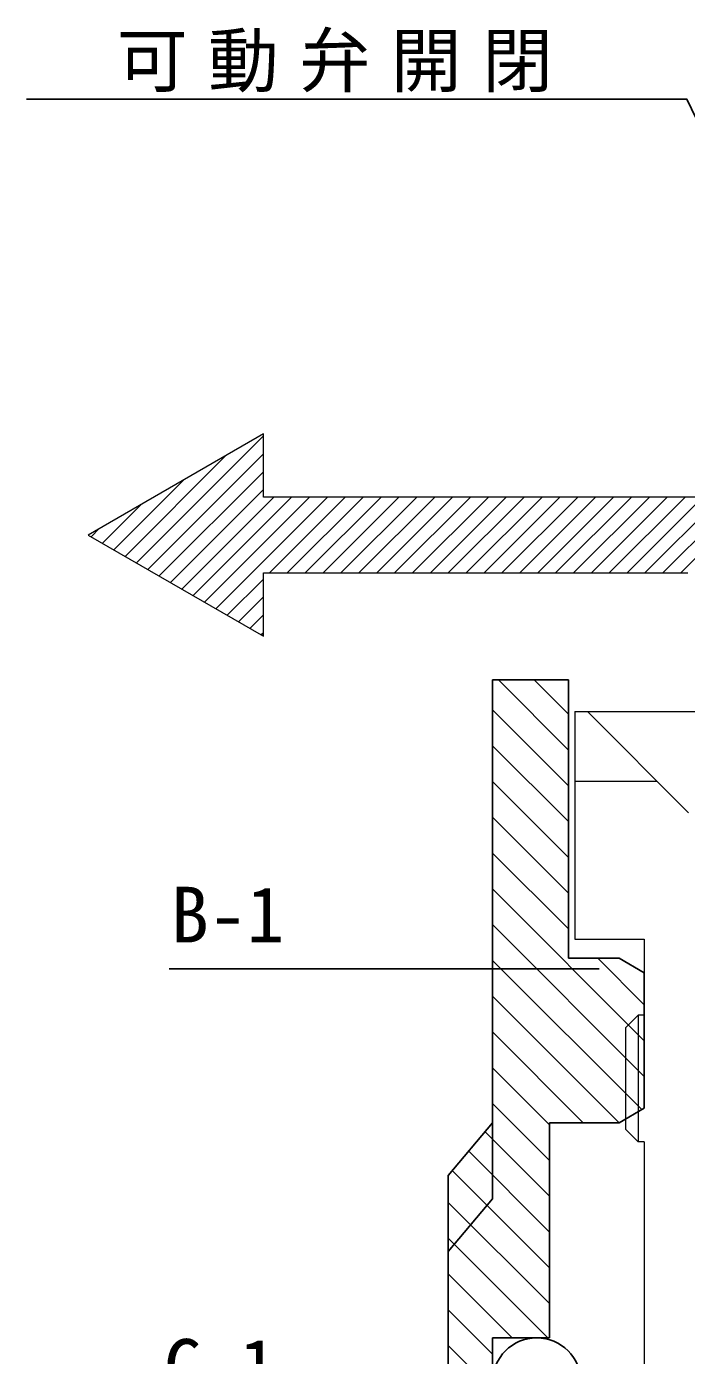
# Model space of a CAD drawing. Units: millimetres on the paper, with parts at other scales. Extents: x -140 to 140, y -97 to 99.
# Drawn here: x -14.1 to 12, y -42.5 to 10 of the extents above; entities that cross this region are included whole.
import ezdxf
from ezdxf.enums import TextEntityAlignment as Align

# ---------------------------------------------------------------- set-up
doc = ezdxf.new("R2010")
doc.units = ezdxf.units.MM
doc.layers.add('1-0', color=2, linetype='Continuous', lineweight=18)
doc.layers.add('1-F', color=5, linetype='Continuous', lineweight=18)
for name, color, linetype in [('1-4', 6, 'Continuous'), ('1-B', 7, 'Continuous'), ('1-C', 7, 'Continuous'), ('1-E', 5, 'Continuous')]:
    doc.layers.add(name, color=color, linetype=linetype)
doc.styles.add('ＭＳ ゴシック', font='')
doc.styles.get('ＭＳ ゴシック').set_extended_font_data('MS Gothic')

msp = doc.modelspace()

# ---------------------------------------------------------------- linework, layer by layer
at = {"layer": '1-0'}
for p, q in [((7.55, -17.098), (8.05, -17.098)), ((7.55, -17.098), (7.55, -26.098)), ((8.051, -17.099), (12.051, -21.098)), ((8.051, -17.099), (43.3, -17.099)), ((7.55, -19.849), (10.801, -19.849)), ((7.55, -26.098), (10.3, -26.098)), ((10.3, -26.098), (10.3, -29.098)), ((10.05, -29.098), (10.05, -34.098)), ((10.05, -34.098), (9.55, -33.598)), ((10.3, -34.098), (10.05, -34.098)), ((10.3, -34.098), (10.3, -44.098))]:
    msp.add_line(p, q, dxfattribs=at)
at = {"layer": '1-0', "color": 3}
msp.add_line((8.05, -17.098), (8.051, -17.099), dxfattribs=at)
msp.add_line((8.05, -17.098), (8.051, -17.099), dxfattribs=at)
at = {"layer": '1-0'}
msp.add_lwpolyline([(10.3, -29.098), (10.05, -29.098), (9.55, -29.598), (9.55, -33.598)], dxfattribs=at)
at = {"layer": '1-4'}
for p, q in [((7.3, -15.848), (4.3, -15.848)), ((4.3, -15.848), (4.3, -33.348)), ((4.53, -15.848), (7.3, -18.618)), ((5.944, -15.848), (7.3, -17.204)), ((7.3, -15.848), (7.3, -26.848)), ((4.3, -17.033), (7.3, -20.033)), ((4.3, -18.447), (7.3, -21.447)), ((4.3, -19.861), (7.3, -22.861)), ((4.3, -21.275), (7.3, -24.275)), ((4.3, -22.689), (7.3, -25.689)), ((4.3, -24.104), (10.3, -30.104)), ((4.3, -25.518), (10.3, -31.518)), ((4.3, -26.932), (10.198, -32.83)), ((9.3, -26.848), (7.3, -26.848)), ((8.459, -26.848), (10.3, -28.689)), ((9.3, -26.848), (10.3, -27.426)), ((9.3, -26.848), (9.324, -26.848)), ((10.3, -27.426), (10.3, -32.771)), ((4.3, -28.346), (9.301, -33.348)), ((10.3, -28.979), (10.3, -30.896)), ((4.3, -29.761), (7.888, -33.348)), ((4.3, -31.175), (6.55, -33.425)), ((4.3, -32.589), (6.55, -34.839)), ((9.3, -33.348), (10.3, -32.771)), ((4.3, -33.348), (2.55, -35.434)), ((9.3, -33.348), (6.55, -33.348)), ((6.55, -33.348), (6.55, -41.848)), ((4.001, -33.704), (6.55, -36.253)), ((3.356, -34.473), (6.55, -37.667)), ((2.55, -48.348), (2.55, -35.434)), ((2.711, -35.242), (6.55, -39.082)), ((2.55, -36.496), (6.55, -40.496)), ((2.55, -37.91), (6.488, -41.848)), ((2.55, -39.324), (5.074, -41.848)), ((2.55, -40.738), (4.3, -42.488)), ((4.3, -41.848), (6.55, -41.848)), ((4.3, -41.848), (4.3, -45.348)), ((2.55, -42.153), (4.3, -43.903))]:
    msp.add_line(p, q, dxfattribs=at)
for points in [[(9.3, -26.848), (10.3, -27.426), (10.3, -32.771), (9.3, -33.348)], [(2.55, -38.434), (4.3, -36.348), (4.3, -33.348)]]:
    msp.add_lwpolyline(points, dxfattribs=at)
at = {"layer": '1-4', "color": 7}
msp.add_circle((6.047, -43.598), 1.75, dxfattribs=at)
at = {"layer": '1-B'}
msp.add_lwpolyline([(16.574, -2.424), (11.987, 7.098), (-14.126, 7.098)], dxfattribs=at)
at = {"layer": '1-C'}
msp.add_line((8.509, -27.27), (-8.492, -27.27), dxfattribs=at)
at = {"layer": '1-E'}
for p, q in [((-9.782, -11.222), (-4.764, -6.204)), ((-10.231, -10.963), (-6.238, -6.971)), ((-9.334, -11.481), (-4.764, -6.911)), ((-8.886, -11.74), (-4.764, -7.618)), ((-10.679, -10.705), (-7.911, -7.937)), ((-8.438, -11.999), (-4.764, -8.325)), ((-11.127, -10.446), (-9.584, -8.903)), ((-7.989, -12.258), (-4.351, -8.62)), ((-7.541, -12.516), (-3.644, -8.62)), ((-7.093, -12.775), (-2.937, -8.62)), ((-6.644, -13.034), (-2.23, -8.62)), ((-4.523, -11.62), (-1.523, -8.62)), ((-3.816, -11.62), (-0.816, -8.62)), ((-3.109, -11.62), (-0.109, -8.62)), ((-2.402, -11.62), (0.598, -8.62)), ((-1.695, -11.62), (1.305, -8.62)), ((-0.987, -11.62), (2.013, -8.62)), ((-0.28, -11.62), (2.72, -8.62)), ((0.427, -11.62), (3.427, -8.62)), ((1.134, -11.62), (4.134, -8.62)), ((1.841, -11.62), (4.841, -8.62)), ((2.548, -11.62), (5.548, -8.62)), ((3.255, -11.62), (6.255, -8.62)), ((3.962, -11.62), (6.962, -8.62)), ((4.669, -11.62), (7.669, -8.62)), ((5.376, -11.62), (8.376, -8.62)), ((6.084, -11.62), (9.084, -8.62)), ((6.791, -11.62), (9.791, -8.62)), ((7.498, -11.62), (10.498, -8.62)), ((8.205, -11.62), (11.205, -8.62)), ((8.912, -11.62), (11.912, -8.62)), ((9.619, -11.62), (12.619, -8.62)), ((10.326, -11.62), (13.326, -8.62)), ((11.033, -11.62), (13.993, -8.66)), ((11.74, -11.62), (14.536, -8.825)), ((-11.576, -10.187), (-11.257, -9.869)), ((-6.196, -13.293), (-4.764, -11.861)), ((-5.748, -13.552), (-4.764, -12.568)), ((-5.3, -13.81), (-4.764, -13.275)), ((-4.851, -14.069), (-4.764, -13.982))]:
    msp.add_line(p, q, dxfattribs=at)
at = {"layer": '1-F'}
msp.add_lwpolyline([(13.545, -8.62), (-4.764, -8.62), (-4.764, -6.12), (-11.692, -10.12), (-4.764, -14.12), (-4.764, -11.62), (12.018, -11.62)], dxfattribs=at)

# ---------------------------------------------------------------- texts
at = {"layer": '1-B', "insert": (-10.562, 7.369), "char_height": 2.053, "attachment_point": 7, "style": 'ＭＳ ゴシック'}
msp.add_mtext('\\T1.29;可動弁開閉', dxfattribs=at)
at = {"layer": '1-C', "style": 'ＭＳ ゴシック'}
for s, p in [('B-1', (-8.417, -26.881)), ('C-1', (-8.708, -44.754))]:
    msp.add_text(s, height=2.199, dxfattribs=at).set_placement(p, align=Align.BOTTOM_LEFT)

doc.saveas('drawing.dxf')
